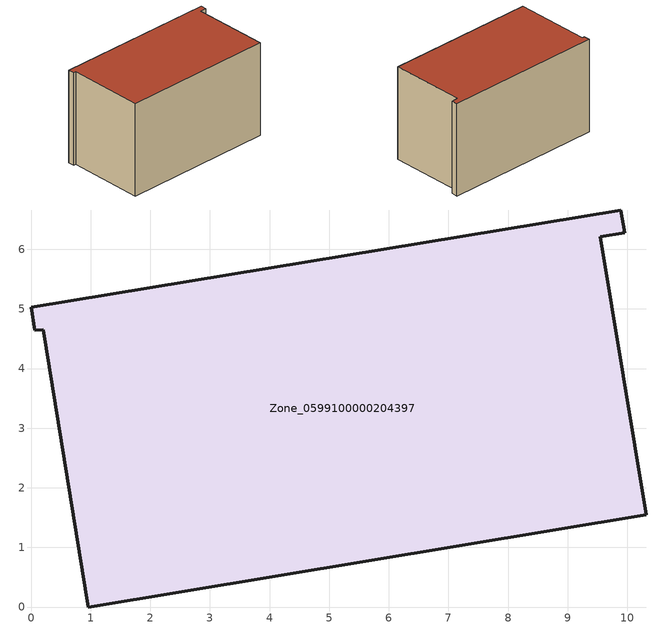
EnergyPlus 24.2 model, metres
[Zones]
Zone_0599100000204397
 floor ground (C_G): 9.54,6.21 10.32,1.55 0.96,0 0.2,4.65 0.06,4.64 0,5.03 9.89,6.66 9.95,6.28 z0
 wall outside (C_F): 9.89,6.66 0,5.03 0.06,4.64 0.2,4.65 0.96,0 10.32,1.55 9.54,6.21 9.95,6.28 9.89,6.66 z0:5.88
 roof outside (C_R): 9.54,6.21 9.95,6.28 9.89,6.66 0,5.03 0.06,4.64 0.2,4.65 0.96,0 10.32,1.55 z5.88
[BUILDING]
Pand.0599100000204397: North Axis=0; Terrain=City; Loads Convergence Tolerance Value=0.04; Temperature Convergence Tolerance Value=0.4; Solar Distribution=FullExterior; Maximum Number of Warmup Days=25; Minimum Number of Warmup Days=1
[Site:Location]
Rotterdam.The.Hague.AP_ZH_NLD Design_Conditions: Latitude=51.96; Longitude=4.45; Time Zone=1; Elevation=-4.5
[SITE:GROUNDTEMPERATURE:BUILDINGSURFACE]
18, 18, 18, 18, 18, 18, 18, 18, 18, 18, 18, 18
[MATERIAL] Thermal Absorptance=0.9; Solar Absorptance=0.7; Visible Absorptance=0.7
Name | Roughness | Thickness | Conductivity | Density | Specific Heat
G.TI.1992-2005 | MediumSmooth | 0.15 | 0.06 | 540 | 1210
F.TI.1992-2005 | Rough | 0.3 | 0.12 | 1920 | 840
R.TI.1992-2005 | MediumRough | 0.2 | 0.08 | 1500 | 1000
[CONSTRUCTION]
C_G: G.TI.1992-2005
C_F: F.TI.1992-2005
C_R: R.TI.1992-2005
[ZONE]
Zone_0599100000204397: Type=1; Multiplier=1; Ceiling Height=Autocalculate; Volume=Autocalculate; Floor Area=autocalculate; Part of Total Floor Area=Yes
[ZONEINFILTRATION:DESIGNFLOWRATE]
Infil_Zone_0599100000204397: Zone or ZoneList or Space or SpaceList=Zone_0599100000204397; Schedule=AlwaysOn; Design Flow Rate Calculation Method=Flow/Area; Flow Rate per Floor Area=0.0015; Constant Term Coefficient=1; Temperature Term Coefficient=0; Velocity Term Coefficient=0; Velocity Squared Term Coefficient=0
[HVACTEMPLATE:ZONE:IDEALLOADSAIRSYSTEM]
Zone_0599100000204397: Maximum Heating Supply Air Temperature=50; Minimum Cooling Supply Air Temperature=13; Maximum Heating Supply Air Humidity Ratio=0.0156; Minimum Cooling Supply Air Humidity Ratio=0.0077; Heating Limit=NoLimit; Cooling Limit=NoLimit; Dehumidification Control Type=ConstantSensibleHeatRatio; Cooling Sensible Heat Ratio=0.7; Dehumidification Setpoint=60; Humidification Control Type=None; Humidification Setpoint=30; Outdoor Air Method=None; Outdoor Air Flow Rate per Person=0.00944; Outdoor Air Flow Rate per Zone Floor Area=0; Outdoor Air Flow Rate per Zone=0; Demand Controlled Ventilation Type=None; Outdoor Air Economizer Type=NoEconomizer; Heat Recovery Type=None; Sensible Heat Recovery Effectiveness=0.7; Latent Heat Recovery Effectiveness=0.65
[ZONECONTROL:THERMOSTAT]
ThermostatControl_Zone_0599100000204397: Zone or ZoneList=Zone_0599100000204397; Control Type Schedule=DualSetpointControlType; Control 1=Thermostat_Zone_0599100000204397; Temperature Difference Between Cutout And Setpoint=0
[THERMOSTATSETPOINT:DUALSETPOINT]
Thermostat_Zone_0599100000204397: Heating Setpoint Temperature Schedule=HeatingSetpoint_Zone_0599100000204397; Cooling Setpoint Temperature Schedule=CoolingSetpoint_Zone_0599100000204397
[SCHEDULE:COMPACT]
HeatingSetpoint_Zone_0599100000204397: Through: 12/31, For: AllDays, Until: 24:00, 21
CoolingSetpoint_Zone_0599100000204397: Through: 12/31, For: AllDays, Until: 24:00, 24
DualSetpointControlType: Through: 12/31, For: AllDays, Until: 24:00, 4
AlwaysOn: Through: 12/31, For: AllDays, Until: 24:00, 1
